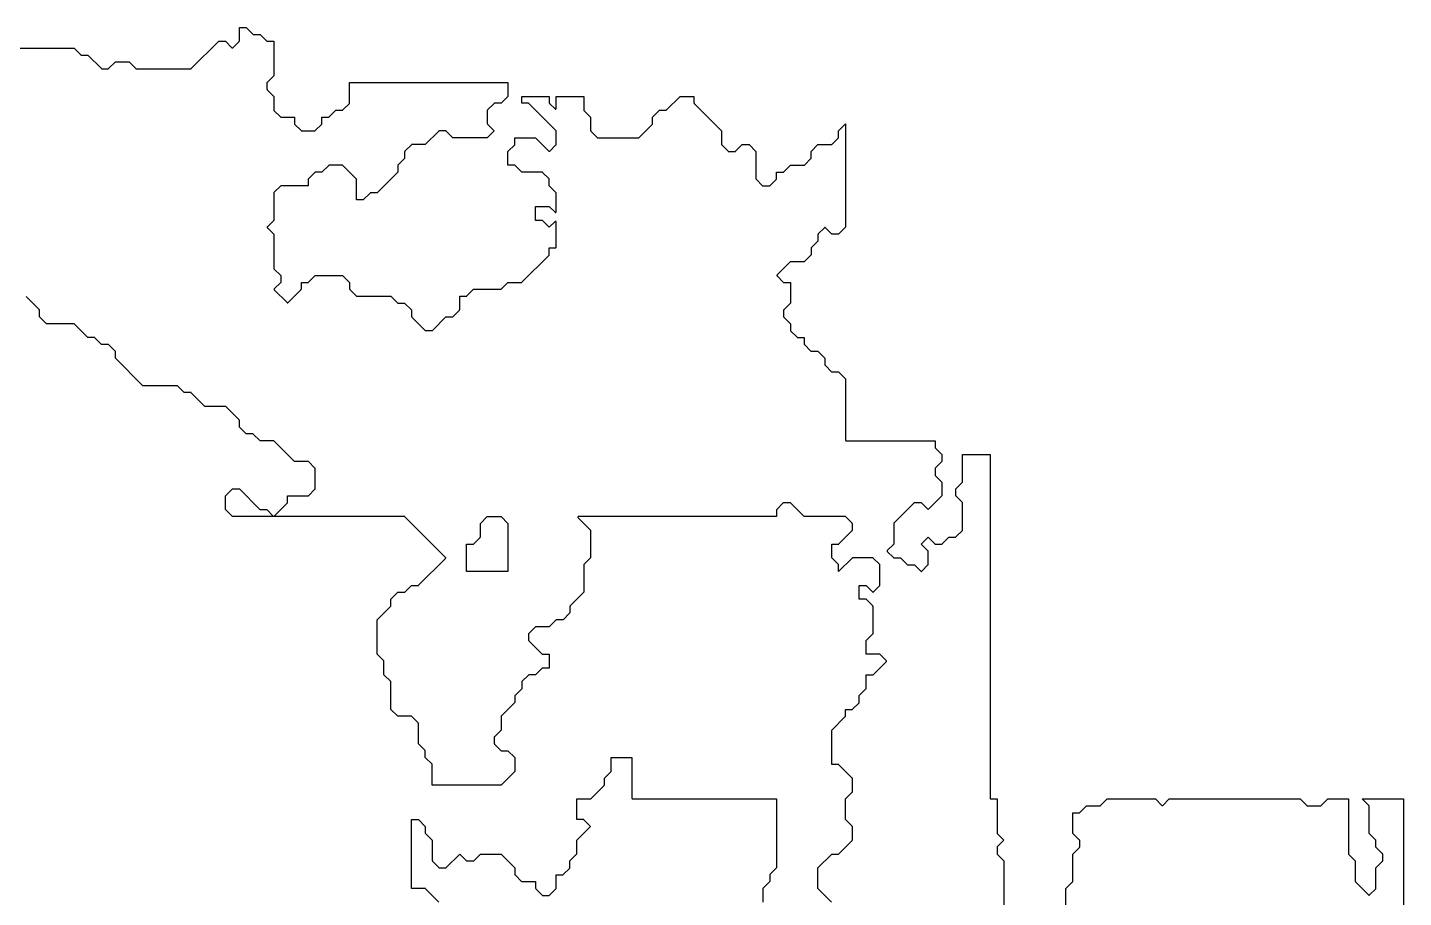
# Model space of a CAD drawing. Header units: metres. Extents: x 0 to 799, y 1 to 1100.
# Drawn here: x 599.2 to 799, y 409.7 to 536 of the extents above; entities that cross this region are included whole.
import ezdxf

# ---------------------------------------------------------------- set-up
doc = ezdxf.new("R2010")
doc.units = ezdxf.units.M
doc.layers.add('forest', color=7, linetype='Continuous')
doc.layers.add('forestfragmentation', color=7, linetype='Continuous')

msp = doc.modelspace()

# ---------------------------------------------------------------- linework, layer by layer
at = {"layer": 'forest', "color": 194}
for points in [[(598, 533), (606, 533), (606, 533), (606, 533), (606.97, 532.03), (606.98, 532.02), (606.99, 532.02), (606.99, 532.01), (607, 532.01), (607.01, 532), (607.02, 532), (607.03, 532), (607.04, 532), (608, 532), (608, 532), (608, 532), (609.97, 530.03), (609.98, 530.02), (609.99, 530.02), (609.99, 530.01), (610, 530.01), (610.01, 530), (610.02, 530), (610.03, 530), (610.04, 530), (610.96, 530), (610.97, 530), (610.98, 530), (610.99, 530), (611, 530.01), (611.01, 530.01), (611.01, 530.02), (611.02, 530.02), (611.03, 530.03), (612, 531), (612, 531), (612, 531), (614, 531), (614, 531), (614, 531), (614.97, 530.03), (614.98, 530.02), (614.99, 530.02), (614.99, 530.01), (615, 530.01), (615.01, 530), (615.02, 530), (615.03, 530), (615.04, 530), (622.96, 530), (622.97, 530), (622.98, 530), (622.99, 530), (623, 530.01), (623.01, 530.01), (623.01, 530.02), (623.02, 530.02), (623.03, 530.03), (627, 534), (627, 534), (627, 534), (628, 534), (628, 534), (628, 534), (628.93, 533.07), (628.94, 533.06), (628.94, 533.06), (628.95, 533.05), (628.96, 533.05), (628.97, 533.05), (628.98, 533.04), (628.99, 533.04), (629, 533.04), (629.01, 533.04), (629.02, 533.04), (629.03, 533.05), (629.04, 533.05), (629.05, 533.05), (629.06, 533.06), (629.06, 533.06), (629.07, 533.07), (629.97, 533.97), (629.98, 533.98), (629.98, 533.99), (629.99, 533.99), (629.99, 534), (630, 534.01), (630, 534.02), (630, 534.03), (630, 534.04), (630, 536), (630, 536), (630, 536), (631, 536), (631, 536), (631, 536), (631.97, 535.03), (631.98, 535.02), (631.99, 535.02), (631.99, 535.01), (632, 535.01), (632.01, 535), (632.02, 535), (632.03, 535), (632.04, 535), (633, 535), (633, 535), (633, 535), (633.97, 534.03), (633.98, 534.02), (633.99, 534.02), (633.99, 534.01), (634, 534.01), (634.01, 534), (634.02, 534), (634.03, 534), (634.04, 534), (635, 534), (635, 534), (635, 534), (635, 529), (635, 529), (635, 529), (634.03, 528.03), (634.02, 528.02), (634.02, 528.01), (634.01, 528.01), (634.01, 528), (634, 527.99), (634, 527.98), (634, 527.97), (634, 527.96), (634, 527.04), (634, 527.03), (634, 527.02), (634, 527.01), (634.01, 527), (634.01, 526.99), (634.02, 526.99), (634.02, 526.98), (634.03, 526.97), (635, 526), (635, 526), (635, 526), (635, 524.04), (635, 524.03), (635, 524.02), (635, 524.01), (635.01, 524), (635.01, 523.99), (635.02, 523.99), (635.02, 523.98), (635.03, 523.97), (635.97, 523.03), (635.98, 523.02), (635.99, 523.02), (635.99, 523.01), (636, 523.01), (636.01, 523), (636.02, 523), (636.03, 523), (636.04, 523), (638, 523), (638, 523), (638, 523), (638, 522.04), (638, 522.03), (638, 522.02), (638, 522.01), (638.01, 522), (638.01, 521.99), (638.02, 521.99), (638.02, 521.98), (638.03, 521.97), (638.97, 521.03), (638.98, 521.02), (638.99, 521.02), (638.99, 521.01), (639, 521.01), (639.01, 521), (639.02, 521), (639.03, 521), (639.04, 521), (640.96, 521), (640.97, 521), (640.98, 521), (640.99, 521), (641, 521.01), (641.01, 521.01), (641.01, 521.02), (641.02, 521.02), (641.03, 521.03), (641.97, 521.97), (641.98, 521.98), (641.98, 521.99), (641.99, 521.99), (641.99, 522), (642, 522.01), (642, 522.02), (642, 522.03), (642, 522.04), (642, 523), (642, 523), (642, 523), (642.96, 523), (642.97, 523), (642.98, 523), (642.99, 523), (643, 523.01), (643.01, 523.01), (643.01, 523.02), (643.02, 523.02), (643.03, 523.03), (644, 524), (644, 524), (644, 524), (644.96, 524), (644.97, 524), (644.98, 524), (644.99, 524), (645, 524.01), (645.01, 524.01), (645.01, 524.02), (645.02, 524.02), (645.03, 524.03), (645.97, 524.97), (645.98, 524.98), (645.98, 524.99), (645.99, 524.99), (645.99, 525), (646, 525.01), (646, 525.02), (646, 525.03), (646, 525.04), (646, 528), (646, 528), (646, 528), (669, 528), (669, 528), (669, 528), (669, 526), (669, 526), (669, 526), (668, 525), (668, 525), (668, 525), (667.04, 525), (667.03, 525), (667.02, 525), (667.01, 525), (667, 524.99), (666.99, 524.99), (666.99, 524.98), (666.98, 524.98), (666.97, 524.97), (666.03, 524.03), (666.02, 524.02), (666.02, 524.01), (666.01, 524.01), (666.01, 524), (666, 523.99), (666, 523.98), (666, 523.97), (666, 523.96), (666, 522.04), (666, 522.03), (666, 522.02), (666, 522.01), (666.01, 522), (666.01, 521.99), (666.02, 521.99), (666.02, 521.98), (666.03, 521.97), (667, 521), (667, 521), (667, 521), (666, 520), (666, 520), (666, 520), (661, 520), (661, 520), (661, 520), (660.03, 520.97), (660.02, 520.98), (660.01, 520.98), (660.01, 520.99), (660, 520.99), (659.99, 521), (659.98, 521), (659.97, 521), (659.96, 521), (659.04, 521), (659.03, 521), (659.02, 521), (659.01, 521), (659, 520.99), (658.99, 520.99), (658.99, 520.98), (658.98, 520.98), (658.97, 520.97), (657, 519), (657, 519), (657, 519), (655.04, 519), (655.03, 519), (655.02, 519), (655.01, 519), (655, 518.99), (654.99, 518.99), (654.99, 518.98), (654.98, 518.98), (654.97, 518.97), (654.03, 518.03), (654.02, 518.02), (654.02, 518.01), (654.01, 518.01), (654.01, 518), (654, 517.99), (654, 517.98), (654, 517.97), (654, 517.96), (654, 517), (654, 517), (654, 517), (653.03, 516.03), (653.02, 516.02), (653.02, 516.01), (653.01, 516.01), (653.01, 516), (653, 515.99), (653, 515.98), (653, 515.97), (653, 515.96), (653, 515), (653, 515), (653, 515), (650, 512), (650, 512), (650, 512), (649.04, 512), (649.03, 512), (649.02, 512), (649.01, 512), (649, 511.99), (648.99, 511.99), (648.99, 511.98), (648.98, 511.98), (648.97, 511.97), (648, 511), (648, 511), (648, 511), (647, 511), (647, 511), (647, 511), (647, 513.96), (647, 513.97), (647, 513.98), (647, 513.99), (646.99, 514), (646.99, 514.01), (646.98, 514.01), (646.98, 514.02), (646.97, 514.03), (645.03, 515.97), (645.02, 515.98), (645.01, 515.98), (645.01, 515.99), (645, 515.99), (644.99, 516), (644.98, 516), (644.97, 516), (644.96, 516), (643.04, 516), (643.03, 516), (643.02, 516), (643.01, 516), (643, 515.99), (642.99, 515.99), (642.99, 515.98), (642.98, 515.98), (642.97, 515.97), (642, 515), (642, 515), (642, 515), (641.04, 515), (641.03, 515), (641.02, 515), (641.01, 515), (641, 514.99), (640.99, 514.99), (640.99, 514.98), (640.98, 514.98), (640.97, 514.97), (640.03, 514.03), (640.02, 514.02), (640.02, 514.01), (640.01, 514.01), (640.01, 514), (640, 513.99), (640, 513.98), (640, 513.97), (640, 513.96), (640, 513), (640, 513), (640, 513), (636.04, 513), (636.03, 513), (636.02, 513), (636.01, 513), (636, 512.99), (635.99, 512.99), (635.99, 512.98), (635.98, 512.98), (635.97, 512.97), (635.03, 512.03), (635.02, 512.02), (635.02, 512.01), (635.01, 512.01), (635.01, 512), (635, 511.99), (635, 511.98), (635, 511.97), (635, 511.96), (635, 508), (635, 508), (635, 508), (634.07, 507.07), (634.06, 507.06), (634.06, 507.06), (634.05, 507.05), (634.05, 507.04), (634.05, 507.03), (634.04, 507.02), (634.04, 507.01), (634.04, 507), (634.04, 506.99), (634.04, 506.98), (634.05, 506.97), (634.05, 506.96), (634.05, 506.95), (634.06, 506.94), (634.06, 506.94), (634.07, 506.93), (635, 506), (635, 506), (635, 506), (635, 501.04), (635, 501.03), (635, 501.02), (635, 501.01), (635.01, 501), (635.01, 500.99), (635.02, 500.99), (635.02, 500.98), (635.03, 500.97), (636, 500), (636, 500), (636, 500), (636, 499), (636, 499), (636, 499), (635.07, 498.07), (635.06, 498.06), (635.06, 498.06), (635.05, 498.05), (635.05, 498.04), (635.05, 498.03), (635.04, 498.02), (635.04, 498.01), (635.04, 498), (635.04, 497.99), (635.04, 497.98), (635.05, 497.97), (635.05, 497.96), (635.05, 497.95), (635.06, 497.94), (635.06, 497.94), (635.07, 497.93), (636.93, 496.07), (636.94, 496.06), (636.94, 496.06), (636.95, 496.05), (636.96, 496.05), (636.97, 496.05), (636.98, 496.04), (636.99, 496.04), (637, 496.04), (637.01, 496.04), (637.02, 496.04), (637.03, 496.05), (637.04, 496.05), (637.05, 496.05), (637.06, 496.06), (637.06, 496.06), (637.07, 496.07), (638.97, 497.97), (638.98, 497.98), (638.98, 497.99), (638.99, 497.99), (638.99, 498), (639, 498.01), (639, 498.02), (639, 498.03), (639, 498.04), (639, 499), (639, 499), (639, 499), (639.96, 499), (639.97, 499), (639.98, 499), (639.99, 499), (640, 499.01), (640.01, 499.01), (640.01, 499.02), (640.02, 499.02), (640.03, 499.03), (641, 500), (641, 500), (641, 500), (645, 500), (645, 500), (645, 500), (646, 499), (646, 499), (646, 499), (646, 498.04), (646, 498.03), (646, 498.02), (646, 498.01), (646.01, 498), (646.01, 497.99), (646.02, 497.99), (646.02, 497.98), (646.03, 497.97), (646.97, 497.03), (646.98, 497.02), (646.99, 497.02), (646.99, 497.01), (647, 497.01), (647.01, 497), (647.02, 497), (647.03, 497), (647.04, 497), (652, 497), (652, 497), (652, 497), (652.97, 496.03), (652.98, 496.02), (652.99, 496.02), (652.99, 496.01), (653, 496.01), (653.01, 496), (653.02, 496), (653.03, 496), (653.04, 496), (654, 496), (654, 496), (654, 496), (655, 495), (655, 495), (655, 495), (655, 494.04), (655, 494.03), (655, 494.02), (655, 494.01), (655.01, 494), (655.01, 493.99), (655.02, 493.99), (655.02, 493.98), (655.03, 493.97), (656.97, 492.03), (656.98, 492.02), (656.99, 492.02), (656.99, 492.01), (657, 492.01), (657.01, 492), (657.02, 492), (657.03, 492), (657.04, 492), (657.96, 492), (657.97, 492), (657.98, 492), (657.99, 492), (658, 492.01), (658.01, 492.01), (658.01, 492.02), (658.02, 492.02), (658.03, 492.03), (660, 494), (660, 494), (660, 494), (660.96, 494), (660.97, 494), (660.98, 494), (660.99, 494), (661, 494.01), (661.01, 494.01), (661.01, 494.02), (661.02, 494.02), (661.03, 494.03), (661.97, 494.97), (661.98, 494.98), (661.98, 494.99), (661.99, 494.99), (661.99, 495), (662, 495.01), (662, 495.02), (662, 495.03), (662, 495.04), (662, 497), (662, 497), (662, 497), (662.96, 497), (662.97, 497), (662.98, 497), (662.99, 497), (663, 497.01), (663.01, 497.01), (663.01, 497.02), (663.02, 497.02), (663.03, 497.03), (664, 498), (664, 498), (664, 498), (667.96, 498), (667.97, 498), (667.98, 498), (667.99, 498), (668, 498.01), (668.01, 498.01), (668.01, 498.02), (668.02, 498.02), (668.03, 498.03), (669, 499), (669, 499), (669, 499), (670.96, 499), (670.97, 499), (670.98, 499), (670.99, 499), (671, 499.01), (671.01, 499.01), (671.01, 499.02), (671.02, 499.02), (671.03, 499.03), (674.97, 502.97), (674.98, 502.98), (674.98, 502.99), (674.99, 502.99), (674.99, 503), (675, 503.01), (675, 503.02), (675, 503.03), (675, 503.04), (675, 504), (675, 504), (675, 504), (675.9, 504), (675.91, 504), (675.92, 504), (675.93, 504), (675.94, 504.01), (675.95, 504.01), (675.96, 504.02), (675.96, 504.02), (675.97, 504.03), (675.98, 504.04), (675.98, 504.04), (675.99, 504.05), (675.99, 504.06), (676, 504.07), (676, 504.08), (676, 504.09), (676, 504.1), (676, 507.76), (676, 507.77), (676, 507.78), (676, 507.79), (675.99, 507.8), (675.99, 507.81), (675.98, 507.81), (675.98, 507.82), (675.97, 507.83), (675.96, 507.84), (675.96, 507.84), (675.95, 507.85), (675.94, 507.85), (675.93, 507.85), (675.92, 507.86), (675.91, 507.86), (675.9, 507.86), (675.89, 507.86), (675.88, 507.86), (675.87, 507.85), (675.86, 507.85), (675.85, 507.85), (675.84, 507.84), (675.84, 507.84), (675.83, 507.83), (675, 507), (675, 507), (675, 507), (674.03, 507.97), (674.02, 507.98), (674.01, 507.98), (674.01, 507.99), (674, 507.99), (673.99, 508), (673.98, 508), (673.97, 508), (673.96, 508), (673, 508), (673, 508), (673, 508), (673, 510), (673, 510), (673, 510), (675, 510), (675, 510), (675, 510), (675.83, 509.17), (675.84, 509.16), (675.84, 509.16), (675.85, 509.15), (675.86, 509.15), (675.87, 509.15), (675.88, 509.14), (675.89, 509.14), (675.9, 509.14), (675.91, 509.14), (675.92, 509.14), (675.93, 509.15), (675.94, 509.15), (675.95, 509.15), (675.96, 509.16), (675.96, 509.16), (675.97, 509.17), (675.98, 509.18), (675.98, 509.19), (675.99, 509.19), (675.99, 509.2), (676, 509.21), (676, 509.22), (676, 509.23), (676, 509.24), (676, 511.96), (676, 511.97), (676, 511.98), (676, 511.99), (675.99, 512), (675.99, 512.01), (675.98, 512.01), (675.98, 512.02), (675.97, 512.03), (675, 513), (675, 513), (675, 513), (675, 513.96), (675, 513.97), (675, 513.98), (675, 513.99), (674.99, 514), (674.99, 514.01), (674.98, 514.01), (674.98, 514.02), (674.97, 514.03), (674.03, 514.97), (674.02, 514.98), (674.01, 514.98), (674.01, 514.99), (674, 514.99), (673.99, 515), (673.98, 515), (673.97, 515), (673.96, 515), (671, 515), (671, 515), (671, 515), (670.03, 515.97), (670.02, 515.98), (670.01, 515.98), (670.01, 515.99), (670, 515.99), (669.99, 516), (669.98, 516), (669.97, 516), (669.96, 516), (669, 516), (669, 516), (669, 516), (669, 518), (669, 518), (669, 518), (669.97, 518.97), (669.98, 518.98), (669.98, 518.99), (669.99, 518.99), (669.99, 519), (670, 519.01), (670, 519.02), (670, 519.03), (670, 519.04), (670, 520), (670, 520), (670, 520), (673, 520), (673, 520), (673, 520), (674.93, 518.07), (674.94, 518.06), (674.94, 518.06), (674.95, 518.05), (674.96, 518.05), (674.97, 518.05), (674.98, 518.04), (674.99, 518.04), (675, 518.04), (675.01, 518.04), (675.02, 518.04), (675.03, 518.05), (675.04, 518.05), (675.05, 518.05), (675.06, 518.06), (675.06, 518.06), (675.07, 518.07), (675.97, 518.97), (675.98, 518.98), (675.98, 518.99), (675.99, 518.99), (675.99, 519), (676, 519.01), (676, 519.02), (676, 519.03), (676, 519.04), (676, 520.96), (676, 520.97), (676, 520.98), (676, 520.99), (675.99, 521), (675.99, 521.01), (675.98, 521.01), (675.98, 521.02), (675.97, 521.03), (672.03, 524.97), (672.02, 524.98), (672.01, 524.98), (672.01, 524.99), (672, 524.99), (671.99, 525), (671.98, 525), (671.97, 525), (671.96, 525), (671, 525), (671, 525), (671, 525), (671, 526), (671, 526), (671, 526), (675, 526), (675, 526), (675, 526), (675, 525.04), (675, 525.03), (675, 525.02), (675, 525.01), (675.01, 525), (675.01, 524.99), (675.02, 524.99), (675.02, 524.98), (675.03, 524.97), (675.83, 524.17), (675.84, 524.16), (675.84, 524.16), (675.85, 524.15), (675.86, 524.15), (675.87, 524.15), (675.88, 524.14), (675.89, 524.14), (675.9, 524.14), (675.91, 524.14), (675.92, 524.14), (675.93, 524.15), (675.94, 524.15), (675.95, 524.15), (675.96, 524.16), (675.96, 524.16), (675.97, 524.17), (675.98, 524.18), (675.98, 524.19), (675.99, 524.19), (675.99, 524.2), (676, 524.21), (676, 524.22), (676, 524.23), (676, 524.24), (676, 526), (676, 526), (676, 526), (680, 526), (680, 526), (680, 526), (680, 524.04), (680, 524.03), (680, 524.02), (680, 524.01), (680.01, 524), (680.01, 523.99), (680.02, 523.99), (680.02, 523.98), (680.03, 523.97), (681, 523), (681, 523), (681, 523), (681, 521.04), (681, 521.03), (681, 521.02), (681, 521.01), (681.01, 521), (681.01, 520.99), (681.02, 520.99), (681.02, 520.98), (681.03, 520.97), (681.97, 520.03), (681.98, 520.02), (681.99, 520.02), (681.99, 520.01), (682, 520.01), (682.01, 520), (682.02, 520), (682.03, 520), (682.04, 520), (687.96, 520), (687.97, 520), (687.98, 520), (687.99, 520), (688, 520.01), (688.01, 520.01), (688.01, 520.02), (688.02, 520.02), (688.03, 520.03), (689.97, 521.97), (689.98, 521.98), (689.98, 521.99), (689.99, 521.99), (689.99, 522), (690, 522.01), (690, 522.02), (690, 522.03), (690, 522.04), (690, 523), (690, 523), (690, 523), (691, 524), (691, 524), (691, 524), (691.96, 524), (691.97, 524), (691.98, 524), (691.99, 524), (692, 524.01), (692.01, 524.01), (692.01, 524.02), (692.02, 524.02), (692.03, 524.03), (694, 526), (694, 526), (694, 526), (696, 526), (696, 526), (696, 526), (696, 525.04), (696, 525.03), (696, 525.02), (696, 525.01), (696.01, 525), (696.01, 524.99), (696.02, 524.99), (696.02, 524.98), (696.03, 524.97), (700, 521), (700, 521), (700, 521), (700, 519.04), (700, 519.03), (700, 519.02), (700, 519.01), (700.01, 519), (700.01, 518.99), (700.02, 518.99), (700.02, 518.98), (700.03, 518.97), (700.97, 518.03), (700.98, 518.02), (700.99, 518.02), (700.99, 518.01), (701, 518.01), (701.01, 518), (701.02, 518), (701.03, 518), (701.04, 518), (701.96, 518), (701.97, 518), (701.98, 518), (701.99, 518), (702, 518.01), (702.01, 518.01), (702.01, 518.02), (702.02, 518.02), (702.03, 518.03), (703, 519), (703, 519), (703, 519), (704, 519), (704, 519), (704, 519), (705, 518), (705, 518), (705, 518), (705, 514.04), (705, 514.03), (705, 514.02), (705, 514.01), (705.01, 514), (705.01, 513.99), (705.02, 513.99), (705.02, 513.98), (705.03, 513.97), (705.97, 513.03), (705.98, 513.02), (705.99, 513.02), (705.99, 513.01), (706, 513.01), (706.01, 513), (706.02, 513), (706.03, 513), (706.04, 513), (706.96, 513), (706.97, 513), (706.98, 513), (706.99, 513), (707, 513.01), (707.01, 513.01), (707.01, 513.02), (707.02, 513.02), (707.03, 513.03), (707.97, 513.97), (707.98, 513.98), (707.98, 513.99), (707.99, 513.99), (707.99, 514), (708, 514.01), (708, 514.02), (708, 514.03), (708, 514.04), (708, 515), (708, 515), (708, 515), (708.96, 515), (708.97, 515), (708.98, 515), (708.99, 515), (709, 515.01), (709.01, 515.01), (709.01, 515.02), (709.02, 515.02), (709.03, 515.03), (710, 516), (710, 516), (710, 516), (711.96, 516), (711.97, 516), (711.98, 516), (711.99, 516), (712, 516.01), (712.01, 516.01), (712.01, 516.02), (712.02, 516.02), (712.03, 516.03), (712.97, 516.97), (712.98, 516.98), (712.98, 516.99), (712.99, 516.99), (712.99, 517), (713, 517.01), (713, 517.02), (713, 517.03), (713, 517.04), (713, 518), (713, 518), (713, 518), (714, 519), (714, 519), (714, 519), (715.96, 519), (715.97, 519), (715.98, 519), (715.99, 519), (716, 519.01), (716.01, 519.01), (716.01, 519.02), (716.02, 519.02), (716.03, 519.03), (716.97, 519.97), (716.98, 519.98), (716.98, 519.99), (716.99, 519.99), (716.99, 520), (717, 520.01), (717, 520.02), (717, 520.03), (717, 520.04), (717, 521), (717, 521), (717, 521), (718, 522), (718, 522), (718, 522), (718, 507), (718, 507), (718, 507), (717, 506), (717, 506), (717, 506), (716, 506), (716, 506), (716, 506), (715.07, 506.93), (715.06, 506.94), (715.06, 506.94), (715.05, 506.95), (715.04, 506.95), (715.03, 506.95), (715.02, 506.96), (715.01, 506.96), (715, 506.96), (714.99, 506.96), (714.98, 506.96), (714.97, 506.95), (714.96, 506.95), (714.95, 506.95), (714.94, 506.94), (714.94, 506.94), (714.93, 506.93), (714.03, 506.03), (714.02, 506.02), (714.02, 506.01), (714.01, 506.01), (714.01, 506), (714, 505.99), (714, 505.98), (714, 505.97), (714, 505.96), (714, 505), (714, 505), (714, 505), (713.03, 504.03), (713.02, 504.02), (713.02, 504.01), (713.01, 504.01), (713.01, 504), (713, 503.99), (713, 503.98), (713, 503.97), (713, 503.96), (713, 503), (713, 503), (713, 503), (712, 502), (712, 502), (712, 502), (710.04, 502), (710.03, 502), (710.02, 502), (710.01, 502), (710, 501.99), (709.99, 501.99), (709.99, 501.98), (709.98, 501.98), (709.97, 501.97), (708.07, 500.07), (708.06, 500.06), (708.06, 500.06), (708.05, 500.05), (708.05, 500.04), (708.05, 500.03), (708.04, 500.02), (708.04, 500.01), (708.04, 500), (708.04, 499.99), (708.04, 499.98), (708.05, 499.97), (708.05, 499.96), (708.05, 499.95), (708.06, 499.94), (708.06, 499.94), (708.07, 499.93), (708.97, 499.03), (708.98, 499.02), (708.99, 499.02), (708.99, 499.01), (709, 499.01), (709.01, 499), (709.02, 499), (709.03, 499), (709.04, 499), (710, 499), (710, 499), (710, 499), (710, 496), (710, 496), (710, 496), (709.03, 495.03), (709.02, 495.02), (709.02, 495.01), (709.01, 495.01), (709.01, 495), (709, 494.99), (709, 494.98), (709, 494.97), (709, 494.96), (709, 494.04), (709, 494.03), (709, 494.02), (709, 494.01), (709.01, 494), (709.01, 493.99), (709.02, 493.99), (709.02, 493.98), (709.03, 493.97), (710, 493), (710, 493), (710, 493), (710, 492.04), (710, 492.03), (710, 492.02), (710, 492.01), (710.01, 492), (710.01, 491.99), (710.02, 491.99), (710.02, 491.98), (710.03, 491.97), (710.97, 491.03), (710.98, 491.02), (710.99, 491.02), (710.99, 491.01), (711, 491.01), (711.01, 491), (711.02, 491), (711.03, 491), (711.04, 491), (712, 491), (712, 491), (712, 491), (712, 490.04), (712, 490.03), (712, 490.02), (712, 490.01), (712.01, 490), (712.01, 489.99), (712.02, 489.99), (712.02, 489.98), (712.03, 489.97), (712.97, 489.03), (712.98, 489.02), (712.99, 489.02), (712.99, 489.01), (713, 489.01), (713.01, 489), (713.02, 489), (713.03, 489), (713.04, 489), (714, 489), (714, 489), (714, 489), (715, 488), (715, 488), (715, 488), (715, 487.04), (715, 487.03), (715, 487.02), (715, 487.01), (715.01, 487), (715.01, 486.99), (715.02, 486.99), (715.02, 486.98), (715.03, 486.97), (715.97, 486.03), (715.98, 486.02), (715.99, 486.02), (715.99, 486.01), (716, 486.01), (716.01, 486), (716.02, 486), (716.03, 486), (716.04, 486), (717, 486), (717, 486), (717, 486), (718, 485), (718, 485), (718, 485), (718, 476.1), (718, 476.09), (718, 476.08), (718, 476.07), (718.01, 476.06), (718.01, 476.05), (718.02, 476.04), (718.02, 476.04), (718.03, 476.03), (718.04, 476.02), (718.04, 476.02), (718.05, 476.01), (718.06, 476.01), (718.07, 476), (718.08, 476), (718.09, 476), (718.1, 476), (731, 476), (731, 476), (731, 476), (731, 475.04), (731, 475.03), (731, 475.02), (731, 475.01), (731.01, 475), (731.01, 474.99), (731.02, 474.99), (731.02, 474.98), (731.03, 474.97), (732, 474), (732, 474), (732, 474), (732, 473), (732, 473), (732, 473), (731.03, 472.03), (731.02, 472.02), (731.02, 472.01), (731.01, 472.01), (731.01, 472), (731, 471.99), (731, 471.98), (731, 471.97), (731, 471.96), (731, 471.04), (731, 471.03), (731, 471.02), (731, 471.01), (731.01, 471), (731.01, 470.99), (731.02, 470.99), (731.02, 470.98), (731.03, 470.97), (732, 470), (732, 470), (732, 470), (732, 468), (732, 468), (732, 468), (730, 466), (730, 466), (730, 466), (729.03, 466.97), (729.02, 466.98), (729.01, 466.98), (729.01, 466.99), (729, 466.99), (728.99, 467), (728.98, 467), (728.97, 467), (728.96, 467), (728.04, 467), (728.03, 467), (728.02, 467), (728.01, 467), (728, 466.99), (727.99, 466.99), (727.99, 466.98), (727.98, 466.98), (727.97, 466.97), (725.03, 464.03), (725.02, 464.02), (725.02, 464.01), (725.01, 464.01), (725.01, 464), (725, 463.99), (725, 463.98), (725, 463.97), (725, 463.96), (725, 461), (725, 461), (725, 461), (724.07, 460.07), (724.06, 460.06), (724.06, 460.06), (724.05, 460.05), (724.05, 460.04), (724.05, 460.03), (724.04, 460.02), (724.04, 460.01), (724.04, 460), (724.04, 459.99), (724.04, 459.98), (724.05, 459.97), (724.05, 459.96), (724.05, 459.95), (724.06, 459.94), (724.06, 459.94), (724.07, 459.93), (724.97, 459.03), (724.98, 459.02), (724.99, 459.02), (724.99, 459.01), (725, 459.01), (725.01, 459), (725.02, 459), (725.03, 459), (725.04, 459), (726, 459), (726, 459), (726, 459), (726.97, 458.03), (726.98, 458.02), (726.99, 458.02), (726.99, 458.01), (727, 458.01), (727.01, 458), (727.02, 458), (727.03, 458), (727.04, 458), (728, 458), (728, 458), (728, 458), (728.93, 457.07), (728.94, 457.06), (728.94, 457.06), (728.95, 457.05), (728.96, 457.05), (728.97, 457.05), (728.98, 457.04), (728.99, 457.04), (729, 457.04), (729.01, 457.04), (729.02, 457.04), (729.03, 457.05), (729.04, 457.05), (729.05, 457.05), (729.06, 457.06), (729.06, 457.06), (729.07, 457.07), (729.97, 457.97), (729.98, 457.98), (729.98, 457.99), (729.99, 457.99), (729.99, 458), (730, 458.01), (730, 458.02), (730, 458.03), (730, 458.04), (730, 459.96), (730, 459.97), (730, 459.98), (730, 459.99), (729.99, 460), (729.99, 460.01), (729.98, 460.01), (729.98, 460.02), (729.97, 460.03), (729, 461), (729, 461), (729, 461), (730, 462), (730, 462), (730, 462), (730.97, 461.03), (730.98, 461.02), (730.99, 461.02), (730.99, 461.01), (731, 461.01), (731.01, 461), (731.02, 461), (731.03, 461), (731.04, 461), (731.96, 461), (731.97, 461), (731.98, 461), (731.99, 461), (732, 461.01), (732.01, 461.01), (732.01, 461.02), (732.02, 461.02), (732.03, 461.03), (733, 462), (733, 462), (733, 462), (733.96, 462), (733.97, 462), (733.98, 462), (733.99, 462), (734, 462.01), (734.01, 462.01), (734.01, 462.02), (734.02, 462.02), (734.03, 462.03), (734.97, 462.97), (734.98, 462.98), (734.98, 462.99), (734.99, 462.99), (734.99, 463), (735, 463.01), (735, 463.02), (735, 463.03), (735, 463.04), (735, 466.96), (735, 466.97), (735, 466.98), (735, 466.99), (734.99, 467), (734.99, 467.01), (734.98, 467.01), (734.98, 467.02), (734.97, 467.03), (734, 468), (734, 468), (734, 468), (734, 469), (734, 469), (734, 469), (734.97, 469.97), (734.98, 469.98), (734.98, 469.99), (734.99, 469.99), (734.99, 470), (735, 470.01), (735, 470.02), (735, 470.03), (735, 470.04), (735, 474), (735, 474), (735, 474), (739, 474), (739, 474), (739, 474), (739, 424.1), (739, 424.09), (739, 424.08), (739, 424.07), (739.01, 424.06), (739.01, 424.05), (739.02, 424.04), (739.02, 424.04), (739.03, 424.03), (739.04, 424.02), (739.04, 424.02), (739.05, 424.01), (739.06, 424.01), (739.07, 424), (739.08, 424), (739.09, 424), (739.1, 424), (740, 424), (740, 424), (740, 424), (740, 419.04), (740, 419.03), (740, 419.02), (740, 419.01), (740.01, 419), (740.01, 418.99), (740.02, 418.99), (740.02, 418.98), (740.03, 418.97), (741, 418), (741, 418), (741, 418), (740.03, 417.03), (740.02, 417.02), (740.02, 417.01), (740.01, 417.01), (740.01, 417), (740, 416.99), (740, 416.98), (740, 416.97), (740, 416.96), (740, 416.04), (740, 416.03), (740, 416.02), (740, 416.01), (740.01, 416), (740.01, 415.99), (740.02, 415.99), (740.02, 415.98), (740.03, 415.97), (741, 415), (741, 415), (741, 415), (741, 407.04)], [(715.97, 409.03), (714, 411), (714, 411), (714, 411), (714, 414), (714, 414), (714, 414), (716, 416), (716, 416), (716, 416), (716.96, 416), (716.97, 416), (716.98, 416), (716.99, 416), (717, 416.01), (717.01, 416.01), (717.01, 416.02), (717.02, 416.02), (717.03, 416.03), (718.97, 417.97), (718.98, 417.98), (718.98, 417.99), (718.99, 417.99), (718.99, 418), (719, 418.01), (719, 418.02), (719, 418.03), (719, 418.04), (719, 419.96), (719, 419.97), (719, 419.98), (719, 419.99), (718.99, 420), (718.99, 420.01), (718.98, 420.01), (718.98, 420.02), (718.97, 420.03), (718, 421), (718, 421), (718, 421), (718, 424), (718, 424), (718, 424), (718.97, 424.97), (718.98, 424.98), (718.98, 424.99), (718.99, 424.99), (718.99, 425), (719, 425.01), (719, 425.02), (719, 425.03), (719, 425.04), (719, 426.96), (719, 426.97), (719, 426.98), (719, 426.99), (718.99, 427), (718.99, 427.01), (718.98, 427.01), (718.98, 427.02), (718.97, 427.03), (717.03, 428.97), (717.02, 428.98), (717.01, 428.98), (717.01, 428.99), (717, 428.99), (716.99, 429), (716.98, 429), (716.97, 429), (716.96, 429), (716, 429), (716, 429), (716, 429), (716, 434), (716, 434), (716, 434), (717.97, 435.97), (717.98, 435.98), (717.98, 435.99), (717.99, 435.99), (717.99, 436), (718, 436.01), (718, 436.02), (718, 436.03), (718, 436.04), (718, 437), (718, 437), (718, 437), (718.96, 437), (718.97, 437), (718.98, 437), (718.99, 437), (719, 437.01), (719.01, 437.01), (719.01, 437.02), (719.02, 437.02), (719.03, 437.03), (719.97, 437.97), (719.98, 437.98), (719.98, 437.99), (719.99, 437.99), (719.99, 438), (720, 438.01), (720, 438.02), (720, 438.03), (720, 438.04), (720, 439), (720, 439), (720, 439), (720.97, 439.97), (720.98, 439.98), (720.98, 439.99), (720.99, 439.99), (720.99, 440), (721, 440.01), (721, 440.02), (721, 440.03), (721, 440.04), (721, 442), (721, 442), (721, 442), (721.96, 442), (721.97, 442), (721.98, 442), (721.99, 442), (722, 442.01), (722.01, 442.01), (722.01, 442.02), (722.02, 442.02), (722.03, 442.03), (723.93, 443.93), (723.94, 443.94), (723.94, 443.94), (723.95, 443.95), (723.95, 443.96), (723.95, 443.97), (723.96, 443.98), (723.96, 443.99), (723.96, 444), (723.96, 444.01), (723.96, 444.02), (723.95, 444.03), (723.95, 444.04), (723.95, 444.05), (723.94, 444.06), (723.94, 444.06), (723.93, 444.07), (723.03, 444.97), (723.02, 444.98), (723.01, 444.98), (723.01, 444.99), (723, 444.99), (722.99, 445), (722.98, 445), (722.97, 445), (722.96, 445), (721, 445), (721, 445), (721, 445), (721, 447), (721, 447), (721, 447), (721.97, 447.97), (721.98, 447.98), (721.98, 447.99), (721.99, 447.99), (721.99, 448), (722, 448.01), (722, 448.02), (722, 448.03), (722, 448.04), (722, 451.96), (722, 451.97), (722, 451.98), (722, 451.99), (721.99, 452), (721.99, 452.01), (721.98, 452.01), (721.98, 452.02), (721.97, 452.03), (721.03, 452.97), (721.02, 452.98), (721.01, 452.98), (721.01, 452.99), (721, 452.99), (720.99, 453), (720.98, 453), (720.97, 453), (720.96, 453), (720, 453), (720, 453), (720, 453), (720, 455), (720, 455), (720, 455), (721, 455), (721, 455), (721, 455), (721.93, 454.07), (721.94, 454.06), (721.94, 454.06), (721.95, 454.05), (721.96, 454.05), (721.97, 454.05), (721.98, 454.04), (721.99, 454.04), (722, 454.04), (722.01, 454.04), (722.02, 454.04), (722.03, 454.05), (722.04, 454.05), (722.05, 454.05), (722.06, 454.06), (722.06, 454.06), (722.07, 454.07), (722.97, 454.97), (722.98, 454.98), (722.98, 454.99), (722.99, 454.99), (722.99, 455), (723, 455.01), (723, 455.02), (723, 455.03), (723, 455.04), (723, 457.96), (723, 457.97), (723, 457.98), (723, 457.99), (722.99, 458), (722.99, 458.01), (722.98, 458.01), (722.98, 458.02), (722.97, 458.03), (722.03, 458.97), (722.02, 458.98), (722.01, 458.98), (722.01, 458.99), (722, 458.99), (721.99, 459), (721.98, 459), (721.97, 459), (721.96, 459), (719.04, 459), (719.03, 459), (719.02, 459), (719.01, 459), (719, 458.99), (718.99, 458.99), (718.99, 458.98), (718.98, 458.98), (718.97, 458.97), (717, 457), (717, 457), (717, 457), (717, 457.96), (717, 457.97), (717, 457.98), (717, 457.99), (716.99, 458), (716.99, 458.01), (716.98, 458.01), (716.98, 458.02), (716.97, 458.03), (716, 459), (716, 459), (716, 459), (716, 461), (716, 461), (716, 461), (716.96, 461), (716.97, 461), (716.98, 461), (716.99, 461), (717, 461.01), (717.01, 461.01), (717.01, 461.02), (717.02, 461.02), (717.03, 461.03), (718.97, 462.97), (718.98, 462.98), (718.98, 462.99), (718.99, 462.99), (718.99, 463), (719, 463.01), (719, 463.02), (719, 463.03), (719, 463.04), (719, 463.96), (719, 463.97), (719, 463.98), (719, 463.99), (718.99, 464), (718.99, 464.01), (718.98, 464.01), (718.98, 464.02), (718.97, 464.03), (718.03, 464.97), (718.02, 464.98), (718.01, 464.98), (718.01, 464.99), (718, 464.99), (717.99, 465), (717.98, 465), (717.97, 465), (717.96, 465), (712, 465), (712, 465), (712, 465), (710.03, 466.97), (710.02, 466.98), (710.01, 466.98), (710.01, 466.99), (710, 466.99), (709.99, 467), (709.98, 467), (709.97, 467), (709.96, 467), (709.04, 467), (709.03, 467), (709.02, 467), (709.01, 467), (709, 466.99), (708.99, 466.99), (708.99, 466.98), (708.98, 466.98), (708.97, 466.97), (708.03, 466.03), (708.02, 466.02), (708.02, 466.01), (708.01, 466.01), (708.01, 466), (708, 465.99), (708, 465.98), (708, 465.97), (708, 465.96), (708, 465), (708, 465), (708, 465), (679.24, 465), (679.23, 465), (679.22, 465), (679.21, 465), (679.2, 464.99), (679.19, 464.99), (679.19, 464.98), (679.18, 464.98), (679.17, 464.97), (679.16, 464.96), (679.16, 464.96), (679.15, 464.95), (679.15, 464.94), (679.15, 464.93), (679.14, 464.92), (679.14, 464.91), (679.14, 464.9), (679.14, 464.89), (679.14, 464.88), (679.15, 464.87), (679.15, 464.86), (679.15, 464.85), (679.16, 464.84), (679.16, 464.84), (679.17, 464.83), (681, 463), (681, 463), (681, 463), (681, 459), (681, 459), (681, 459), (680.03, 458.03), (680.02, 458.02), (680.02, 458.01), (680.01, 458.01), (680.01, 458), (680, 457.99), (680, 457.98), (680, 457.97), (680, 457.96), (680, 454), (680, 454), (680, 454), (678.03, 452.03), (678.02, 452.02), (678.02, 452.01), (678.01, 452.01), (678.01, 452), (678, 451.99), (678, 451.98), (678, 451.97), (678, 451.96), (678, 451), (678, 451), (678, 451), (677, 450), (677, 450), (677, 450), (676.04, 450), (676.03, 450), (676.02, 450), (676.01, 450), (676, 449.99), (675.99, 449.99), (675.99, 449.98), (675.98, 449.98), (675.97, 449.97), (675, 449), (675, 449), (675, 449), (673.04, 449), (673.03, 449), (673.02, 449), (673.01, 449), (673, 448.99), (672.99, 448.99), (672.99, 448.98), (672.98, 448.98), (672.97, 448.97), (672.03, 448.03), (672.02, 448.02), (672.02, 448.01), (672.01, 448.01), (672.01, 448), (672, 447.99), (672, 447.98), (672, 447.97), (672, 447.96), (672, 447.04), (672, 447.03), (672, 447.02), (672, 447.01), (672.01, 447), (672.01, 446.99), (672.02, 446.99), (672.02, 446.98), (672.03, 446.97), (673.97, 445.03), (673.98, 445.02), (673.99, 445.02), (673.99, 445.01), (674, 445.01), (674.01, 445), (674.02, 445), (674.03, 445), (674.04, 445), (675, 445), (675, 445), (675, 445), (675, 443), (675, 443), (675, 443), (674.04, 443), (674.03, 443), (674.02, 443), (674.01, 443), (674, 442.99), (673.99, 442.99), (673.99, 442.98), (673.98, 442.98), (673.97, 442.97), (673, 442), (673, 442), (673, 442), (672.04, 442), (672.03, 442), (672.02, 442), (672.01, 442), (672, 441.99), (671.99, 441.99), (671.99, 441.98), (671.98, 441.98), (671.97, 441.97), (671.03, 441.03), (671.02, 441.02), (671.02, 441.01), (671.01, 441.01), (671.01, 441), (671, 440.99), (671, 440.98), (671, 440.97), (671, 440.96), (671, 440), (671, 440), (671, 440), (670.03, 439.03), (670.02, 439.02), (670.02, 439.01), (670.01, 439.01), (670.01, 439), (670, 438.99), (670, 438.98), (670, 438.97), (670, 438.96), (670, 438), (670, 438), (670, 438), (668.03, 436.03), (668.02, 436.02), (668.02, 436.01), (668.01, 436.01), (668.01, 436), (668, 435.99), (668, 435.98), (668, 435.97), (668, 435.96), (668, 434), (668, 434), (668, 434), (667.03, 433.03), (667.02, 433.02), (667.02, 433.01), (667.01, 433.01), (667.01, 433), (667, 432.99), (667, 432.98), (667, 432.97), (667, 432.96), (667, 432.04), (667, 432.03), (667, 432.02), (667, 432.01), (667.01, 432), (667.01, 431.99), (667.02, 431.99), (667.02, 431.98), (667.03, 431.97), (667.97, 431.03), (667.98, 431.02), (667.99, 431.02), (667.99, 431.01), (668, 431.01), (668.01, 431), (668.02, 431), (668.03, 431), (668.04, 431), (669, 431), (669, 431), (669, 431), (670, 430), (670, 430), (670, 430), (670, 428), (670, 428), (670, 428), (668, 426), (668, 426), (668, 426), (658, 426), (658, 426), (658, 426), (658, 428.96), (658, 428.97), (658, 428.98), (658, 428.99), (657.99, 429), (657.99, 429.01), (657.98, 429.01), (657.98, 429.02), (657.97, 429.03), (657, 430), (657, 430), (657, 430), (657, 430.96), (657, 430.97), (657, 430.98), (657, 430.99), (656.99, 431), (656.99, 431.01), (656.98, 431.01), (656.98, 431.02), (656.97, 431.03), (656, 432), (656, 432), (656, 432), (656, 434.96), (656, 434.97), (656, 434.98), (656, 434.99), (655.99, 435), (655.99, 435.01), (655.98, 435.01), (655.98, 435.02), (655.97, 435.03), (655.03, 435.97), (655.02, 435.98), (655.01, 435.98), (655.01, 435.99), (655, 435.99), (654.99, 436), (654.98, 436), (654.97, 436), (654.96, 436), (653, 436), (653, 436), (653, 436), (652, 437), (652, 437), (652, 437), (652, 440.96), (652, 440.97), (652, 440.98), (652, 440.99), (651.99, 441), (651.99, 441.01), (651.98, 441.01), (651.98, 441.02), (651.97, 441.03), (651, 442), (651, 442), (651, 442), (651, 443.96), (651, 443.97), (651, 443.98), (651, 443.99), (650.99, 444), (650.99, 444.01), (650.98, 444.01), (650.98, 444.02), (650.97, 444.03), (650, 445), (650, 445), (650, 445), (650, 450), (650, 450), (650, 450), (651.97, 451.97), (651.98, 451.98), (651.98, 451.99), (651.99, 451.99), (651.99, 452), (652, 452.01), (652, 452.02), (652, 452.03), (652, 452.04), (652, 453), (652, 453), (652, 453), (653, 454), (653, 454), (653, 454), (653.96, 454), (653.97, 454), (653.98, 454), (653.99, 454), (654, 454.01), (654.01, 454.01), (654.01, 454.02), (654.02, 454.02), (654.03, 454.03), (655, 455), (655, 455), (655, 455), (655.96, 455), (655.97, 455), (655.98, 455), (655.99, 455), (656, 455.01), (656.01, 455.01), (656.01, 455.02), (656.02, 455.02), (656.03, 455.03), (659.93, 458.93), (659.94, 458.94), (659.94, 458.94), (659.95, 458.95), (659.95, 458.96), (659.95, 458.97), (659.96, 458.98), (659.96, 458.99), (659.96, 459), (659.96, 459.01), (659.96, 459.02), (659.95, 459.03), (659.95, 459.04), (659.95, 459.05), (659.94, 459.06), (659.94, 459.06), (659.93, 459.07), (654.03, 464.97), (654.02, 464.98), (654.01, 464.98), (654.01, 464.99), (654, 464.99), (653.99, 465), (653.98, 465), (653.97, 465), (653.96, 465), (629, 465), (629, 465), (629, 465), (628, 466), (628, 466), (628, 466), (628, 468), (628, 468), (628, 468), (629, 469), (629, 469), (629, 469), (630, 469), (630, 469), (630, 469), (632.97, 466.03), (632.98, 466.02), (632.99, 466.02), (632.99, 466.01), (633, 466.01), (633.01, 466), (633.02, 466), (633.03, 466), (633.04, 466), (634, 466), (634, 466), (634, 466), (634.93, 465.07), (634.94, 465.06), (634.94, 465.06), (634.95, 465.05), (634.96, 465.05), (634.97, 465.05), (634.98, 465.04), (634.99, 465.04), (635, 465.04), (635.01, 465.04), (635.02, 465.04), (635.03, 465.05), (635.04, 465.05), (635.05, 465.05), (635.06, 465.06), (635.06, 465.06), (635.07, 465.07), (636.97, 466.97), (636.98, 466.98), (636.98, 466.99), (636.99, 466.99), (636.99, 467), (637, 467.01), (637, 467.02), (637, 467.03), (637, 467.04), (637, 468), (637, 468), (637, 468), (639.96, 468), (639.97, 468), (639.98, 468), (639.99, 468), (640, 468.01), (640.01, 468.01), (640.01, 468.02), (640.02, 468.02), (640.03, 468.03), (640.97, 468.97), (640.98, 468.98), (640.98, 468.99), (640.99, 468.99), (640.99, 469), (641, 469.01), (641, 469.02), (641, 469.03), (641, 469.04), (641, 471.96), (641, 471.97), (641, 471.98), (641, 471.99), (640.99, 472), (640.99, 472.01), (640.98, 472.01), (640.98, 472.02), (640.97, 472.03), (640.03, 472.97), (640.02, 472.98), (640.01, 472.98), (640.01, 472.99), (640, 472.99), (639.99, 473), (639.98, 473), (639.97, 473), (639.96, 473), (638, 473), (638, 473), (638, 473), (635.03, 475.97), (635.02, 475.98), (635.01, 475.98), (635.01, 475.99), (635, 475.99), (634.99, 476), (634.98, 476), (634.97, 476), (634.96, 476), (633, 476), (633, 476), (633, 476), (632.03, 476.97), (632.02, 476.98), (632.01, 476.98), (632.01, 476.99), (632, 476.99), (631.99, 477), (631.98, 477), (631.97, 477), (631.96, 477), (631, 477), (631, 477), (631, 477), (630, 478), (630, 478), (630, 478), (630, 478.96), (630, 478.97), (630, 478.98), (630, 478.99), (629.99, 479), (629.99, 479.01), (629.98, 479.01), (629.98, 479.02), (629.97, 479.03), (628.03, 480.97), (628.02, 480.98), (628.01, 480.98), (628.01, 480.99), (628, 480.99), (627.99, 481), (627.98, 481), (627.97, 481), (627.96, 481), (625, 481), (625, 481), (625, 481), (623.03, 482.97), (623.02, 482.98), (623.01, 482.98), (623.01, 482.99), (623, 482.99), (622.99, 483), (622.98, 483), (622.97, 483), (622.96, 483), (622, 483), (622, 483), (622, 483), (621.03, 483.97), (621.02, 483.98), (621.01, 483.98), (621.01, 483.99), (621, 483.99), (620.99, 484), (620.98, 484), (620.97, 484), (620.96, 484), (616, 484), (616, 484), (616, 484), (612, 488), (612, 488), (612, 488), (612, 488.96), (612, 488.97), (612, 488.98), (612, 488.99), (611.99, 489), (611.99, 489.01), (611.98, 489.01), (611.98, 489.02), (611.97, 489.03), (611.03, 489.97), (611.02, 489.98), (611.01, 489.98), (611.01, 489.99), (611, 489.99), (610.99, 490), (610.98, 490), (610.97, 490), (610.96, 490), (610, 490), (610, 490), (610, 490), (609.03, 490.97), (609.02, 490.98), (609.01, 490.98), (609.01, 490.99), (609, 490.99), (608.99, 491), (608.98, 491), (608.97, 491), (608.96, 491), (608, 491), (608, 491), (608, 491), (606.03, 492.97), (606.02, 492.98), (606.01, 492.98), (606.01, 492.99), (606, 492.99), (605.99, 493), (605.98, 493), (605.97, 493), (605.96, 493), (602, 493), (602, 493), (602, 493), (601, 494), (601, 494), (601, 494), (601, 494.96), (601, 494.97), (601, 494.98), (601, 494.99), (600.99, 495), (600.99, 495.01), (600.98, 495.01), (600.98, 495.02), (600.97, 495.03), (599.03, 496.97)], [(658.97, 409.03), (657.03, 410.97), (657.02, 410.98), (657.01, 410.98), (657.01, 410.99), (657, 410.99), (656.99, 411), (656.98, 411), (656.97, 411), (656.96, 411), (655, 411), (655, 411), (655, 411), (655, 421), (655, 421), (655, 421), (656, 421), (656, 421), (656, 421), (657, 420), (657, 420), (657, 420), (657, 419.04), (657, 419.03), (657, 419.02), (657, 419.01), (657.01, 419), (657.01, 418.99), (657.02, 418.99), (657.02, 418.98), (657.03, 418.97), (658, 418), (658, 418), (658, 418), (658, 415.04), (658, 415.03), (658, 415.02), (658, 415.01), (658.01, 415), (658.01, 414.99), (658.02, 414.99), (658.02, 414.98), (658.03, 414.97), (658.97, 414.03), (658.98, 414.02), (658.99, 414.02), (658.99, 414.01), (659, 414.01), (659.01, 414), (659.02, 414), (659.03, 414), (659.04, 414), (659.96, 414), (659.97, 414), (659.98, 414), (659.99, 414), (660, 414.01), (660.01, 414.01), (660.01, 414.02), (660.02, 414.02), (660.03, 414.03), (662, 416), (662, 416), (662, 416), (662.97, 415.03), (662.98, 415.02), (662.99, 415.02), (662.99, 415.01), (663, 415.01), (663.01, 415), (663.02, 415), (663.03, 415), (663.04, 415), (663.96, 415), (663.97, 415), (663.98, 415), (663.99, 415), (664, 415.01), (664.01, 415.01), (664.01, 415.02), (664.02, 415.02), (664.03, 415.03), (665, 416), (665, 416), (665, 416), (668, 416), (668, 416), (668, 416), (670, 414), (670, 414), (670, 414), (670, 413.04), (670, 413.03), (670, 413.02), (670, 413.01), (670.01, 413), (670.01, 412.99), (670.02, 412.99), (670.02, 412.98), (670.03, 412.97), (670.97, 412.03), (670.98, 412.02), (670.99, 412.02), (670.99, 412.01), (671, 412.01), (671.01, 412), (671.02, 412), (671.03, 412), (671.04, 412), (673, 412), (673, 412), (673, 412), (673, 411.04), (673, 411.03), (673, 411.02), (673, 411.01), (673.01, 411), (673.01, 410.99), (673.02, 410.99), (673.02, 410.98), (673.03, 410.97), (673.97, 410.03), (673.98, 410.02), (673.99, 410.02), (673.99, 410.01), (674, 410.01), (674.01, 410), (674.02, 410), (674.03, 410), (674.04, 410), (674.96, 410), (674.97, 410), (674.98, 410), (674.99, 410), (675, 410.01), (675.01, 410.01), (675.01, 410.02), (675.02, 410.02), (675.03, 410.03), (675.97, 410.97), (675.98, 410.98), (675.98, 410.99), (675.99, 410.99), (675.99, 411), (676, 411.01), (676, 411.02), (676, 411.03), (676, 411.04), (676, 413), (676, 413), (676, 413), (676.96, 413), (676.97, 413), (676.98, 413), (676.99, 413), (677, 413.01), (677.01, 413.01), (677.01, 413.02), (677.02, 413.02), (677.03, 413.03), (677.97, 413.97), (677.98, 413.98), (677.98, 413.99), (677.99, 413.99), (677.99, 414), (678, 414.01), (678, 414.02), (678, 414.03), (678, 414.04), (678, 415), (678, 415), (678, 415), (678.97, 415.97), (678.98, 415.98), (678.98, 415.99), (678.99, 415.99), (678.99, 416), (679, 416.01), (679, 416.02), (679, 416.03), (679, 416.04), (679, 418), (679, 418), (679, 418), (680.93, 419.93), (680.94, 419.94), (680.94, 419.94), (680.95, 419.95), (680.95, 419.96), (680.95, 419.97), (680.96, 419.98), (680.96, 419.99), (680.96, 420), (680.96, 420.01), (680.96, 420.02), (680.95, 420.03), (680.95, 420.04), (680.95, 420.05), (680.94, 420.06), (680.94, 420.06), (680.93, 420.07), (680.03, 420.97), (680.02, 420.98), (680.01, 420.98), (680.01, 420.99), (680, 420.99), (679.99, 421), (679.98, 421), (679.97, 421), (679.96, 421), (679, 421), (679, 421), (679, 421), (679, 424), (679, 424), (679, 424), (680.96, 424), (680.97, 424), (680.98, 424), (680.99, 424), (681, 424.01), (681.01, 424.01), (681.01, 424.02), (681.02, 424.02), (681.03, 424.03), (682.97, 425.97), (682.98, 425.98), (682.98, 425.99), (682.99, 425.99), (682.99, 426), (683, 426.01), (683, 426.02), (683, 426.03), (683, 426.04), (683, 427), (683, 427), (683, 427), (683.97, 427.97), (683.98, 427.98), (683.98, 427.99), (683.99, 427.99), (683.99, 428), (684, 428.01), (684, 428.02), (684, 428.03), (684, 428.04), (684, 430), (684, 430), (684, 430), (687, 430), (687, 430), (687, 430), (687, 424.1), (687, 424.09), (687, 424.08), (687, 424.07), (687.01, 424.06), (687.01, 424.05), (687.02, 424.04), (687.02, 424.04), (687.03, 424.03), (687.04, 424.02), (687.04, 424.02), (687.05, 424.01), (687.06, 424.01), (687.07, 424), (687.08, 424), (687.09, 424), (687.1, 424), (708, 424), (708, 424), (708, 424), (708, 414), (708, 414), (708, 414), (707.03, 413.03), (707.02, 413.02), (707.02, 413.01), (707.01, 413.01), (707.01, 413), (707, 412.99), (707, 412.98), (707, 412.97), (707, 412.96), (707, 412), (707, 412), (707, 412), (706.03, 411.03), (706.02, 411.02), (706.02, 411.01), (706.01, 411.01), (706.01, 411), (706, 410.99), (706, 410.98), (706, 410.97), (706, 410.96), (706, 409)], [(750, 408), (750, 411), (750, 411), (750, 411), (750.97, 411.97), (750.98, 411.98), (750.98, 411.99), (750.99, 411.99), (750.99, 412), (751, 412.01), (751, 412.02), (751, 412.03), (751, 412.04), (751, 416), (751, 416), (751, 416), (751.97, 416.97), (751.98, 416.98), (751.98, 416.99), (751.99, 416.99), (751.99, 417), (752, 417.01), (752, 417.02), (752, 417.03), (752, 417.04), (752, 417.96), (752, 417.97), (752, 417.98), (752, 417.99), (751.99, 418), (751.99, 418.01), (751.98, 418.01), (751.98, 418.02), (751.97, 418.03), (751, 419), (751, 419), (751, 419), (751, 422), (751, 422), (751, 422), (751.96, 422), (751.97, 422), (751.98, 422), (751.99, 422), (752, 422.01), (752.01, 422.01), (752.01, 422.02), (752.02, 422.02), (752.03, 422.03), (753, 423), (753, 423), (753, 423), (754.96, 423), (754.97, 423), (754.98, 423), (754.99, 423), (755, 423.01), (755.01, 423.01), (755.01, 423.02), (755.02, 423.02), (755.03, 423.03), (756, 424), (756, 424), (756, 424), (763, 424), (763, 424), (763, 424), (763.93, 423.07), (763.94, 423.06), (763.94, 423.06), (763.95, 423.05), (763.96, 423.05), (763.97, 423.05), (763.98, 423.04), (763.99, 423.04), (764, 423.04), (764.01, 423.04), (764.02, 423.04), (764.03, 423.05), (764.04, 423.05), (764.05, 423.05), (764.06, 423.06), (764.06, 423.06), (764.07, 423.07), (765, 424), (765, 424), (765, 424), (784, 424), (784, 424), (784, 424), (784.97, 423.03), (784.98, 423.02), (784.99, 423.02), (784.99, 423.01), (785, 423.01), (785.01, 423), (785.02, 423), (785.03, 423), (785.04, 423), (786.96, 423), (786.97, 423), (786.98, 423), (786.99, 423), (787, 423.01), (787.01, 423.01), (787.01, 423.02), (787.02, 423.02), (787.03, 423.03), (788, 424), (788, 424), (788, 424), (791, 424), (791, 424), (791, 424), (791, 416.04), (791, 416.03), (791, 416.02), (791, 416.01), (791.01, 416), (791.01, 415.99), (791.02, 415.99), (791.02, 415.98), (791.03, 415.97), (792, 415), (792, 415), (792, 415), (792, 412.04), (792, 412.03), (792, 412.02), (792, 412.01), (792.01, 412), (792.01, 411.99), (792.02, 411.99), (792.02, 411.98), (792.03, 411.97), (793.93, 410.07), (793.94, 410.06), (793.94, 410.06), (793.95, 410.05), (793.96, 410.05), (793.97, 410.05), (793.98, 410.04), (793.99, 410.04), (794, 410.04), (794.01, 410.04), (794.02, 410.04), (794.03, 410.05), (794.04, 410.05), (794.05, 410.05), (794.06, 410.06), (794.06, 410.06), (794.07, 410.07), (794.97, 410.97), (794.98, 410.98), (794.98, 410.99), (794.99, 410.99), (794.99, 411), (795, 411.01), (795, 411.02), (795, 411.03), (795, 411.04), (795, 414), (795, 414), (795, 414), (795.97, 414.97), (795.98, 414.98), (795.98, 414.99), (795.99, 414.99), (795.99, 415), (796, 415.01), (796, 415.02), (796, 415.03), (796, 415.04), (796, 415.96), (796, 415.97), (796, 415.98), (796, 415.99), (795.99, 416), (795.99, 416.01), (795.98, 416.01), (795.98, 416.02), (795.97, 416.03), (795, 417), (795, 417), (795, 417), (795, 417.96), (795, 417.97), (795, 417.98), (795, 417.99), (794.99, 418), (794.99, 418.01), (794.98, 418.01), (794.98, 418.02), (794.97, 418.03), (794, 419), (794, 419), (794, 419), (794, 422.96), (794, 422.97), (794, 422.98), (794, 422.99), (793.99, 423), (793.99, 423.01), (793.98, 423.01), (793.98, 423.02), (793.97, 423.03), (793, 424), (793, 424), (793, 424), (799, 424), (799, 424), (799, 424), (799, 362)]]:
    msp.add_lwpolyline(points, dxfattribs=at)
at = {"layer": 'forestfragmentation', "color": 127}
msp.add_lwpolyline([(663, 457), (663, 457), (663, 461), (663, 461), (663, 461), (663.96, 461), (663.97, 461), (663.98, 461), (663.99, 461), (664, 461.01), (664.01, 461.01), (664.01, 461.02), (664.02, 461.02), (664.03, 461.03), (664.97, 461.97), (664.98, 461.98), (664.98, 461.99), (664.99, 461.99), (664.99, 462), (665, 462.01), (665, 462.02), (665, 462.03), (665, 462.04), (665, 464), (665, 464), (665, 464), (666, 465), (666, 465), (666, 465), (668, 465), (668, 465), (668, 465), (669, 464), (669, 464), (669, 464), (669, 457), (669, 457), (669, 457), (663, 457), (663, 457)], dxfattribs=at)

doc.saveas('drawing.dxf')
